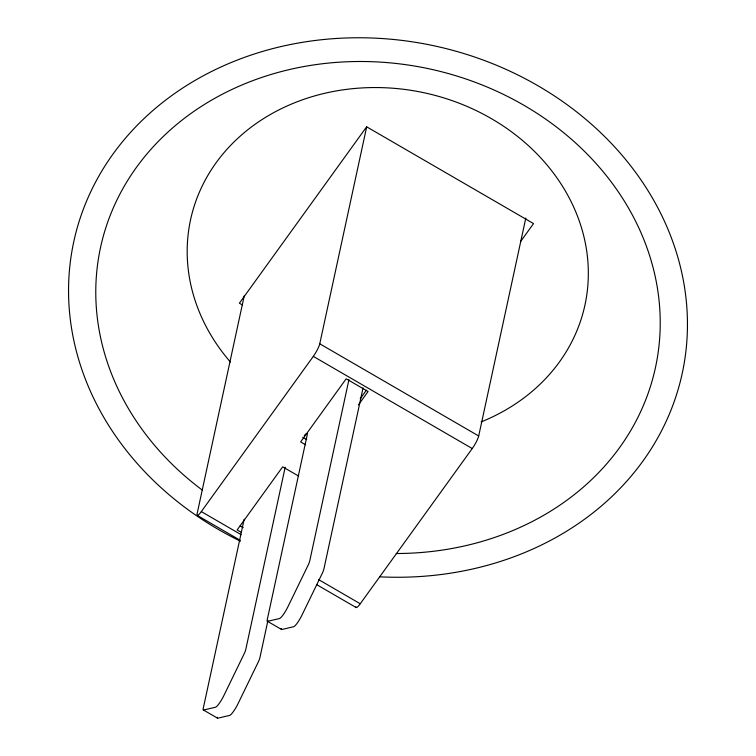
<?xml version="1.0" encoding="UTF-8"?>
<svg xmlns="http://www.w3.org/2000/svg" width="756" height="756" viewBox="0 0 756 756"><rect width="100%" height="100%" fill="white"/><g stroke="black" fill="none" stroke-linecap="round" stroke-linejoin="round"><path stroke-width="1.13" d="M244.235 295.804L197.108 513.797A10.376 1.862 -59.9 0 0 201.323 511.585L313.315 356.378A10.376 1.862 -59.9 0 0 319.76 343.8L366.651 126.961M244.16 519.202L203.251 708.391A10.244 1.843 -59.9 0 0 203.714 709.988L215.517 707.229A10.244 1.843 -59.9 0 0 223.738 695.832L243.942 654.242A10.244 1.843 -59.9 0 0 245.785 649.451L285.192 467.18M267.889 620.733L259.913 657.644A10.244 1.843 -59.9 0 1 258.07 662.436L237.866 704.025A10.244 1.843 -59.9 0 1 229.644 715.422L217.841 718.181A10.244 1.843 -59.9 0 1 217.284 717.208M348.941 379.644L309.78 560.763A10.244 1.843 -59.9 0 1 307.938 565.554L287.734 607.144A10.244 1.843 -59.9 0 1 279.512 618.54L267.719 621.3A10.244 1.843 -59.9 0 1 267.246 619.703L307.163 435.125A10.508 1.89 -59.9 0 0 304.309 435.541M363.069 387.837L323.908 568.956A10.244 1.843 -59.9 0 1 322.065 573.747L301.861 615.337A10.244 1.843 -59.9 0 1 293.64 626.733L281.846 629.493A10.244 1.843 -59.9 0 1 281.279 628.519M355.925 606.794A10.376 1.862 -59.9 0 0 360.253 603.76L472.245 448.544A10.376 1.862 -59.9 0 0 478.699 435.976L525.826 217.974M360.225 398.762L366.433 390.153M358.42 404.895L368.077 391.504L346.172 378.803L300.642 441.91L305.613 444.802M520.468 241.712L533.538 223.596L366.651 126.81L239.369 303.203L242.43 304.97M319.76 343.8L478.699 435.976M313.315 356.378L472.245 448.544M302.759 437.308L306.738 439.623M298.592 476.063L282.668 466.83L237.129 529.937L241.107 532.243M240.238 525.911L243.224 527.641M201.323 511.585L241.051 534.634M318.484 579.531L360.253 603.76M197.184 515.356L240.068 540.209M267.322 621.224L281.563 629.483M203.326 709.922L217.567 718.181M316.471 584.52L356.123 607.522M240.427 541.173A311.274 267.652 12.2 0 1 168.919 97.647A311.274 267.652 12.2 0 1 666.112 224.948A311.274 267.652 12.2 0 1 379.644 576.819M230.4 362.029A201.757 173.483 12.2 0 1 273.285 112.861A201.757 173.483 12.2 0 1 559.185 181.138A201.757 173.483 12.2 0 1 481.147 421.905M202.438 490.19A283.887 244.103 12.2 0 1 213.759 98.885A283.887 244.103 12.2 0 1 643.81 239.463A283.887 244.103 12.2 0 1 396.182 553.524"/></g></svg>
